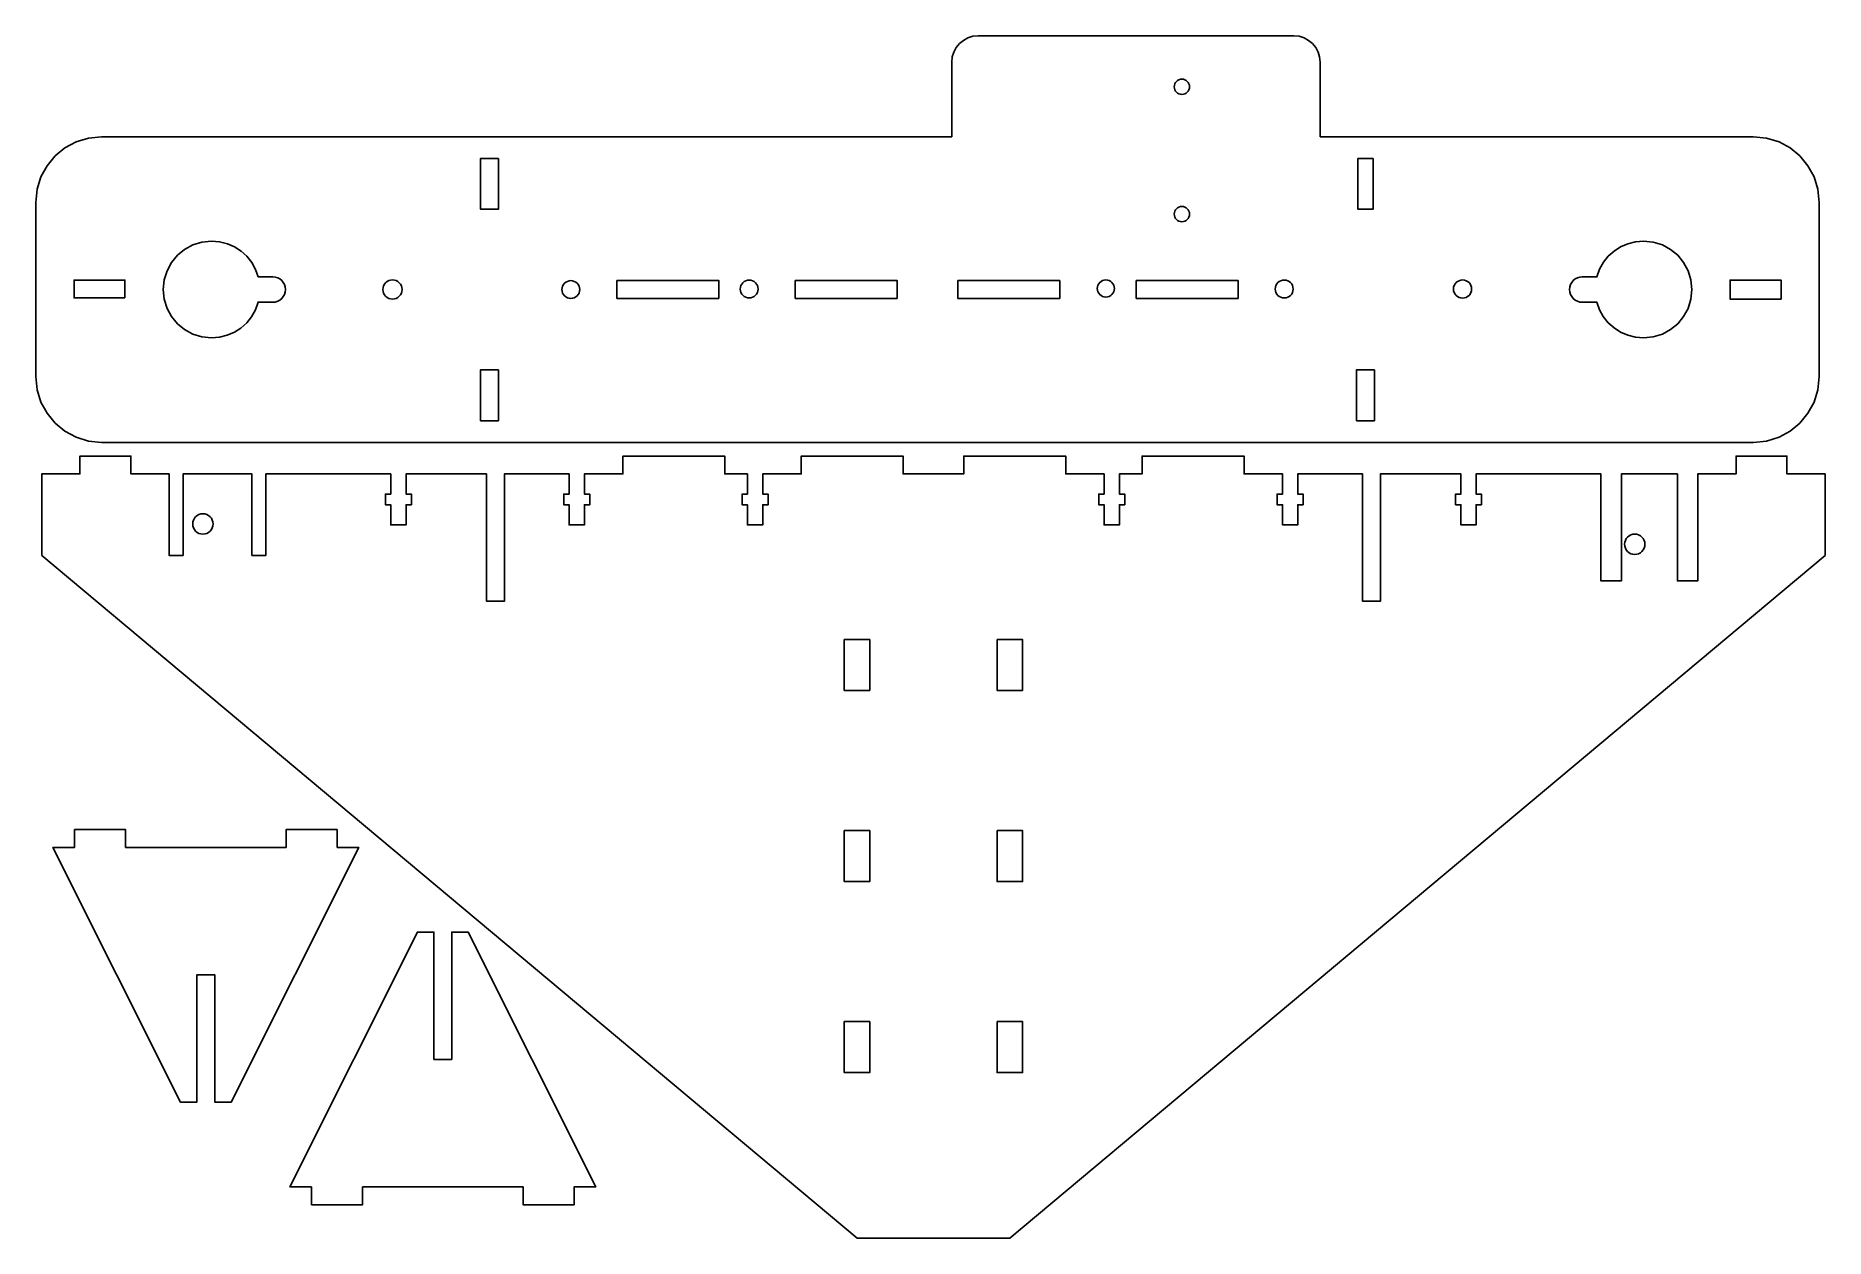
# Model space of a CAD drawing. Extents: x -178 to 174, y -113 to 123.
import ezdxf

# ---------------------------------------------------------------- set-up
doc = ezdxf.new("R2010")
doc.units = 0
doc.layers.add('LAYER_1', color=7, linetype='CONTINUOUS')

msp = doc.modelspace()

# ---------------------------------------------------------------- linework, layer by layer
at = {"layer": 'LAYER_1', "color": 242}
for points in [[(2.17, 103.02), (2.17, 117.63), (2.27, 118.67), (2.58, 119.64), (3.06, 120.53), (3.69, 121.3), (4.46, 121.93), (5.35, 122.41), (6.32, 122.72), (7.37, 122.82), (69.27, 122.82), (70.32, 122.72), (71.29, 122.41), (72.17, 121.93), (72.94, 121.3), (73.58, 120.53), (74.06, 119.64), (74.36, 118.67), (74.47, 117.63), (74.47, 103.02)], [(2.17, 103.02), (-164.67, 103.02), (-167.27, 102.76), (-169.69, 102), (-171.88, 100.81), (-173.8, 99.23), (-175.38, 97.31), (-176.57, 95.12), (-177.33, 92.7), (-177.59, 90.1), (-177.59, 55.94), (-177.33, 53.35), (-176.57, 50.93), (-175.38, 48.73), (-173.8, 46.82), (-171.88, 45.24), (-169.69, 44.04), (-167.27, 43.29), (-164.67, 43.02), (159.49, 43.02), (162.08, 43.29), (164.51, 44.04), (166.7, 45.24), (168.61, 46.82), (170.19, 48.73), (171.39, 50.93), (172.15, 53.35), (172.41, 55.94), (172.41, 90.1), (172.15, 92.7), (171.39, 95.12), (170.19, 97.31), (168.61, 99.23), (166.7, 100.81), (164.51, 102), (162.08, 102.76), (159.49, 103.02), (74.47, 103.02)], [(-133.93, 70.52), (-134.47, 69.03), (-135.23, 67.68), (-136.2, 66.49), (-137.33, 65.47), (-138.61, 64.65), (-140.01, 64.04), (-141.51, 63.65), (-143.09, 63.52), (-145.01, 63.72), (-146.79, 64.27), (-148.4, 65.15), (-149.81, 66.31), (-150.97, 67.71), (-151.84, 69.33), (-152.4, 71.11), (-152.59, 73.02), (-152.4, 74.94), (-151.84, 76.72), (-150.97, 78.34), (-149.81, 79.74), (-148.4, 80.9), (-146.79, 81.78), (-145.01, 82.33), (-143.09, 82.52), (-141.51, 82.39), (-140, 82.01), (-138.59, 81.39), (-137.31, 80.56), (-136.18, 79.54), (-135.22, 78.34), (-134.45, 76.98), (-133.92, 75.49)], [(128.75, 75.53), (129.29, 77.02), (130.05, 78.37), (131.01, 79.56), (132.15, 80.58), (133.43, 81.4), (134.83, 82.01), (136.33, 82.39), (137.91, 82.52), (139.82, 82.33), (141.61, 81.78), (143.22, 80.9), (144.63, 79.74), (145.79, 78.34), (146.66, 76.72), (147.22, 74.94), (147.41, 73.02), (147.22, 71.11), (146.66, 69.33), (145.79, 67.71), (144.63, 66.31), (143.22, 65.15), (141.61, 64.27), (139.82, 63.72), (137.91, 63.52), (136.33, 63.66), (134.82, 64.04), (133.41, 64.66), (132.13, 65.49), (130.99, 66.51), (130.03, 67.71), (129.27, 69.07), (128.73, 70.56)], [(-131.09, 75.52), (-133.92, 75.52)], [(-131.09, 75.52), (-130.59, 75.47), (-130.12, 75.33), (-129.69, 75.1), (-129.32, 74.79), (-129.02, 74.42), (-128.79, 74), (-128.64, 73.53), (-128.59, 73.02), (-128.64, 72.52), (-128.79, 72.05), (-129.02, 71.63), (-129.32, 71.26), (-129.69, 70.95), (-130.12, 70.72), (-130.59, 70.57), (-131.09, 70.52)], [(125.91, 70.52), (125.41, 70.57), (124.94, 70.72), (124.51, 70.95), (124.14, 71.26), (123.84, 71.63), (123.61, 72.05), (123.46, 72.52), (123.41, 73.02), (123.46, 73.53), (123.61, 74), (123.84, 74.42), (124.14, 74.79), (124.51, 75.1), (124.94, 75.33), (125.41, 75.47), (125.91, 75.52)], [(125.91, 75.52), (128.81, 75.52)], [(-131.09, 70.52), (-133.99, 70.52)], [(125.91, 70.52), (128.73, 70.52)], [(-1.43, 36.83), (-7.38, 36.83), (-7.38, 40.33), (-27.38, 40.33), (-27.38, 36.83), (-34.93, 36.83), (-34.93, 32.87), (-33.88, 32.87), (-33.88, 30.77), (-34.93, 30.77), (-34.93, 26.83), (-37.93, 26.83), (-37.93, 30.77), (-38.98, 30.77), (-38.98, 32.87), (-37.93, 32.87), (-37.93, 36.83), (-42.38, 36.83), (-42.38, 40.33), (-62.38, 40.33), (-62.38, 36.83), (-69.93, 36.83), (-69.93, 32.87), (-68.88, 32.87), (-68.88, 30.77), (-69.93, 30.77), (-69.93, 26.83), (-72.93, 26.83), (-72.93, 30.77), (-73.98, 30.77), (-73.98, 32.87), (-72.93, 32.87), (-72.93, 36.83), (-85.63, 36.83), (-85.63, 11.83), (-89.13, 11.83), (-89.13, 36.83), (-104.93, 36.83), (-104.93, 32.87), (-103.88, 32.87), (-103.88, 30.77), (-104.93, 30.77), (-104.93, 26.83), (-107.93, 26.83), (-107.93, 30.77), (-108.98, 30.77), (-108.98, 32.87), (-107.93, 32.87), (-107.93, 36.83), (-132.43, 36.83), (-132.43, 20.83), (-135.18, 20.83), (-135.18, 28.83), (-135.18, 28.83), (-135.18, 36.83), (-148.68, 36.83), (-148.68, 20.83), (-151.43, 20.83), (-151.43, 36.83), (-158.93, 36.83), (-158.93, 40.33), (-168.93, 40.33), (-168.93, 36.83), (-176.43, 36.83), (-176.43, 20.83), (-16.43, -113.17), (13.57, -113.17), (173.57, 20.83), (173.57, 36.83)], [(173.57, 36.83), (166.07, 36.83), (166.07, 40.33), (156.07, 40.33), (156.07, 36.83), (148.57, 36.83), (148.57, 15.83), (144.57, 15.83), (144.57, 36.83), (133.57, 36.83), (133.57, 15.83), (129.57, 15.83), (129.57, 36.83), (105.07, 36.83), (105.07, 32.87), (106.12, 32.87), (106.12, 30.77), (105.07, 30.77), (105.07, 26.83), (102.07, 26.83), (102.07, 30.77), (101.02, 30.77), (101.02, 32.87), (102.07, 32.87), (102.07, 36.83), (86.27, 36.83), (86.27, 11.83), (82.77, 11.83), (82.77, 36.83), (74.52, 36.83), (70.07, 36.83), (70.07, 32.87), (71.12, 32.87), (71.12, 30.77), (70.07, 30.77), (70.07, 26.83), (67.07, 26.83), (67.07, 30.77), (66.02, 30.77), (66.02, 32.87), (67.07, 32.87), (67.07, 36.83), (59.52, 36.83), (59.52, 40.33), (39.52, 40.33), (39.52, 36.83), (35.07, 36.83), (35.07, 32.87), (36.12, 32.87), (36.12, 30.77), (35.07, 30.77), (35.07, 26.83), (32.07, 26.83), (32.07, 30.77), (31.02, 30.77), (31.02, 32.87), (32.07, 32.87), (32.07, 36.83), (24.52, 36.83), (24.52, 40.33), (4.52, 40.33), (4.52, 36.83), (-1.43, 36.83)]]:
    msp.add_lwpolyline(points, dxfattribs=at)
for points in [[(47.32, 111.32), (47.02, 111.35), (46.73, 111.44), (46.48, 111.58), (46.26, 111.76), (46.07, 111.98), (45.94, 112.24), (45.85, 112.52), (45.82, 112.82), (45.85, 113.13), (45.94, 113.41), (46.07, 113.66), (46.26, 113.88), (46.48, 114.07), (46.73, 114.21), (47.02, 114.29), (47.32, 114.32), (47.62, 114.29), (47.9, 114.21), (48.16, 114.07), (48.38, 113.88), (48.56, 113.66), (48.7, 113.41), (48.79, 113.13), (48.82, 112.82), (48.79, 112.52), (48.7, 112.24), (48.56, 111.98), (48.38, 111.76), (48.16, 111.58), (47.9, 111.44), (47.62, 111.35), (47.32, 111.32)], [(-86.79, 98.77), (-86.79, 88.77), (-90.29, 88.77), (-90.29, 98.77), (-86.79, 98.77)], [(84.86, 98.77), (84.86, 88.77), (81.86, 88.77), (81.86, 98.77), (84.86, 98.77)], [(47.32, 86.32), (47.02, 86.35), (46.73, 86.44), (46.48, 86.58), (46.26, 86.76), (46.07, 86.98), (45.94, 87.24), (45.85, 87.52), (45.82, 87.82), (45.85, 88.13), (45.94, 88.41), (46.07, 88.66), (46.26, 88.88), (46.48, 89.07), (46.73, 89.21), (47.02, 89.29), (47.32, 89.32), (47.62, 89.29), (47.9, 89.21), (48.16, 89.07), (48.38, 88.88), (48.56, 88.66), (48.7, 88.41), (48.79, 88.13), (48.82, 87.82), (48.79, 87.52), (48.7, 87.24), (48.56, 86.98), (48.38, 86.76), (48.16, 86.58), (47.9, 86.44), (47.62, 86.35), (47.32, 86.32)], [(-160.09, 71.38), (-170.09, 71.38), (-170.09, 74.88), (-160.09, 74.88), (-160.09, 71.38)], [(-107.59, 71.13), (-107.97, 71.17), (-108.33, 71.28), (-108.65, 71.45), (-108.93, 71.69), (-109.16, 71.97), (-109.34, 72.29), (-109.45, 72.64), (-109.48, 73.02), (-109.45, 73.41), (-109.34, 73.76), (-109.16, 74.08), (-108.93, 74.36), (-108.65, 74.59), (-108.33, 74.77), (-107.97, 74.88), (-107.59, 74.92), (-107.21, 74.88), (-106.85, 74.77), (-106.53, 74.59), (-106.25, 74.36), (-106.02, 74.08), (-105.85, 73.76), (-105.74, 73.41), (-105.7, 73.02), (-105.74, 72.64), (-105.85, 72.29), (-106.02, 71.97), (-106.25, 71.69), (-106.53, 71.45), (-106.85, 71.28), (-107.21, 71.17), (-107.59, 71.13)], [(-72.59, 71.28), (-72.94, 71.32), (-73.27, 71.42), (-73.57, 71.58), (-73.82, 71.79), (-74.04, 72.05), (-74.2, 72.34), (-74.3, 72.67), (-74.33, 73.02), (-74.3, 73.38), (-74.2, 73.7), (-74.04, 74), (-73.82, 74.26), (-73.57, 74.47), (-73.27, 74.63), (-72.94, 74.73), (-72.59, 74.77), (-72.24, 74.73), (-71.91, 74.63), (-71.62, 74.47), (-71.36, 74.26), (-71.15, 74), (-70.98, 73.7), (-70.88, 73.38), (-70.85, 73.02), (-70.88, 72.67), (-70.98, 72.34), (-71.15, 72.05), (-71.36, 71.79), (-71.62, 71.58), (-71.91, 71.42), (-72.24, 71.32), (-72.59, 71.28)], [(-43.54, 71.27), (-63.54, 71.27), (-63.54, 74.77), (-43.54, 74.77), (-43.54, 71.27)], [(-37.59, 71.37), (-37.94, 71.41), (-38.27, 71.51), (-38.57, 71.67), (-38.83, 71.89), (-39.04, 72.14), (-39.2, 72.44), (-39.31, 72.77), (-39.34, 73.12), (-39.31, 73.48), (-39.2, 73.81), (-39.04, 74.1), (-38.83, 74.36), (-38.57, 74.58), (-38.27, 74.74), (-37.94, 74.84), (-37.59, 74.87), (-37.24, 74.84), (-36.91, 74.74), (-36.61, 74.58), (-36.35, 74.36), (-36.14, 74.1), (-35.98, 73.81), (-35.88, 73.48), (-35.84, 73.12), (-35.88, 72.77), (-35.98, 72.44), (-36.14, 72.14), (-36.35, 71.89), (-36.61, 71.67), (-36.91, 71.51), (-37.24, 71.41), (-37.59, 71.37)], [(-8.54, 71.27), (-28.54, 71.27), (-28.54, 74.77), (-8.54, 74.77), (-8.54, 71.27)], [(23.36, 71.27), (3.36, 71.27), (3.36, 74.77), (23.36, 74.77), (23.36, 71.27)], [(32.41, 71.54), (32.07, 71.58), (31.75, 71.68), (31.47, 71.83), (31.22, 72.04), (31.02, 72.28), (30.86, 72.57), (30.76, 72.89), (30.73, 73.22), (30.76, 73.56), (30.86, 73.88), (31.02, 74.16), (31.22, 74.41), (31.47, 74.62), (31.75, 74.77), (32.07, 74.87), (32.41, 74.9), (32.75, 74.87), (33.06, 74.77), (33.35, 74.62), (33.6, 74.41), (33.8, 74.16), (33.96, 73.88), (34.06, 73.56), (34.09, 73.22), (34.06, 72.89), (33.96, 72.57), (33.8, 72.28), (33.6, 72.04), (33.35, 71.83), (33.06, 71.68), (32.75, 71.58), (32.41, 71.54)], [(58.36, 71.27), (38.36, 71.27), (38.36, 74.77), (58.36, 74.77), (58.36, 71.27)], [(67.41, 71.36), (67.05, 71.4), (66.72, 71.5), (66.42, 71.66), (66.16, 71.88), (65.95, 72.14), (65.79, 72.44), (65.68, 72.77), (65.65, 73.12), (65.68, 73.48), (65.79, 73.81), (65.95, 74.11), (66.16, 74.37), (66.42, 74.58), (66.72, 74.75), (67.05, 74.85), (67.41, 74.88), (67.76, 74.85), (68.09, 74.75), (68.39, 74.58), (68.65, 74.37), (68.87, 74.11), (69.03, 73.81), (69.13, 73.48), (69.17, 73.12), (69.13, 72.77), (69.03, 72.44), (68.87, 72.14), (68.65, 71.88), (68.39, 71.66), (68.09, 71.5), (67.76, 71.4), (67.41, 71.36)], [(102.41, 71.34), (102.05, 71.38), (101.72, 71.48), (101.41, 71.65), (101.15, 71.86), (100.93, 72.13), (100.77, 72.43), (100.66, 72.76), (100.63, 73.12), (100.66, 73.48), (100.77, 73.82), (100.93, 74.12), (101.15, 74.38), (101.41, 74.6), (101.72, 74.76), (102.05, 74.87), (102.41, 74.9), (102.77, 74.87), (103.1, 74.76), (103.4, 74.6), (103.67, 74.38), (103.89, 74.12), (104.05, 73.82), (104.15, 73.48), (104.19, 73.12), (104.15, 72.76), (104.05, 72.43), (103.89, 72.13), (103.67, 71.86), (103.4, 71.65), (103.1, 71.48), (102.77, 71.38), (102.41, 71.34)], [(164.91, 71.16), (154.91, 71.16), (154.91, 74.88), (164.91, 74.88), (164.91, 71.16)], [(-86.79, 57.27), (-86.79, 47.27), (-90.29, 47.27), (-90.29, 57.27), (-86.79, 57.27)], [(85.11, 57.27), (85.11, 47.27), (81.61, 47.27), (81.61, 57.27), (85.11, 57.27)], [(-144.8, 29.02), (-145.19, 28.98), (-145.57, 28.87), (-145.91, 28.68), (-146.22, 28.43), (-146.47, 28.13), (-146.65, 27.78), (-146.76, 27.41), (-146.8, 27.02), (-146.76, 26.63), (-146.65, 26.25), (-146.47, 25.91), (-146.22, 25.6), (-145.91, 25.36), (-145.57, 25.17), (-145.19, 25.06), (-144.8, 25.02), (-144.41, 25.06), (-144.04, 25.17), (-143.69, 25.36), (-143.39, 25.6), (-143.14, 25.91), (-142.96, 26.25), (-142.84, 26.63), (-142.8, 27.02), (-142.84, 27.41), (-142.96, 27.78), (-143.14, 28.13), (-143.39, 28.43), (-143.69, 28.68), (-144.04, 28.87), (-144.41, 28.98)], [(136.2, 25.02), (135.81, 24.98), (135.43, 24.87), (135.09, 24.68), (134.78, 24.43), (134.53, 24.13), (134.35, 23.78), (134.24, 23.41), (134.2, 23.02), (134.24, 22.63), (134.35, 22.25), (134.53, 21.91), (134.78, 21.6), (135.09, 21.36), (135.43, 21.17), (135.81, 21.06), (136.2, 21.02), (136.59, 21.06), (136.96, 21.17), (137.31, 21.36), (137.61, 21.6), (137.86, 21.91), (138.04, 22.25), (138.16, 22.63), (138.2, 23.02), (138.16, 23.41), (138.04, 23.78), (137.86, 24.13), (137.61, 24.43), (137.31, 24.68), (136.96, 24.87), (136.59, 24.98)], [(-18.93, 4.33), (-13.93, 4.33), (-13.93, -5.67), (-18.93, -5.67), (-18.93, 4.33)], [(11.07, 4.33), (16.07, 4.33), (16.07, -5.67), (11.07, -5.67), (11.07, 4.33)], [(-118.47, -36.46), (-114.22, -36.46), (-139.22, -86.46), (-142.47, -86.46), (-142.47, -61.46), (-145.97, -61.46), (-145.97, -86.46), (-149.22, -86.46), (-174.22, -36.46), (-169.97, -36.46), (-169.97, -32.96), (-159.97, -32.96), (-159.97, -36.46), (-128.47, -36.46), (-128.47, -32.96), (-118.47, -32.96), (-118.47, -36.46)], [(-18.93, -33.17), (-13.93, -33.17), (-13.93, -43.17), (-18.93, -43.17), (-18.93, -33.17)], [(11.07, -33.17), (16.07, -33.17), (16.07, -43.17), (11.07, -43.17), (11.07, -33.17)], [(-123.46, -103.09), (-127.71, -103.09), (-102.71, -53.09), (-99.46, -53.09), (-99.46, -78.09), (-95.96, -78.09), (-95.96, -53.09), (-92.71, -53.09), (-67.71, -103.09), (-71.96, -103.09), (-71.96, -106.59), (-81.96, -106.59), (-81.96, -103.09), (-113.46, -103.09), (-113.46, -106.59), (-123.46, -106.59), (-123.46, -103.09)], [(-18.93, -70.67), (-13.93, -70.67), (-13.93, -80.67), (-18.93, -80.67), (-18.93, -70.67)], [(11.07, -70.67), (16.07, -70.67), (16.07, -80.67), (11.07, -80.67), (11.07, -70.67)]]:
    msp.add_lwpolyline(points, close=True, dxfattribs=at)

doc.saveas('drawing.dxf')
